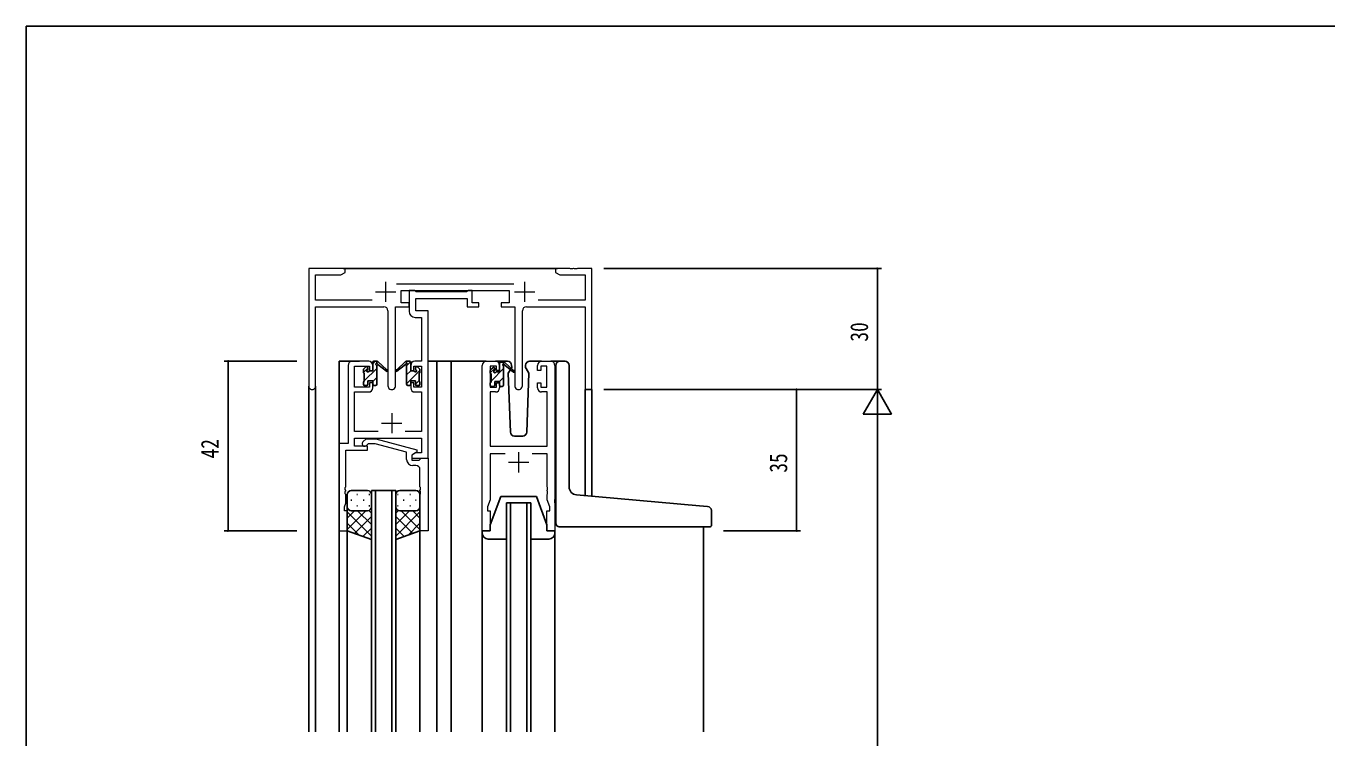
# Model space of a CAD drawing. Units: millimetres, scale not verified. Extents: x -1075 to 397, y -282 to 282.
# Drawn here: x -393.9 to -71.9, y 103 to 279.3 of the extents above; entities that cross this region are included whole.
import ezdxf
from ezdxf.enums import TextEntityAlignment as Align

# ---------------------------------------------------------------- set-up
doc = ezdxf.new("R2010")
doc.units = ezdxf.units.MM
doc.header["$LTSCALE"] = 2
doc.layers.add('0-2_YKK_11', color=7, linetype='Continuous', lineweight=18)
for name, color, linetype in [('0-3_YKK_12', 2, 'Continuous'), ('0-4_YKK_13', 4, 'Continuous'), ('0-6_YKK_D', 6, 'Continuous'), ('0-7_YKK_ZWAK', 7, 'Continuous')]:
    doc.layers.add(name, color=color, linetype=linetype)
doc.styles.add('ＭＳ ゴシック', font='')
doc.styles.get('ＭＳ ゴシック').set_extended_font_data('MS Gothic')

msp = doc.modelspace()

# ---------------------------------------------------------------- linework, layer by layer
at = {"layer": '0-2_YKK_11'}
for p, q in [((-314.9, 219.3), (-323.9, 219.3)), ((-323.9, 219.3), (-323.9, 190.115)), ((-314.9, 218.3), (-314.9, 219.3)), ((-262.9, 219.3), (-262.9, 218.3)), ((-259.358, 219.3), (-262.9, 219.3)), ((-259.175, 219.18), (-259.358, 219.3)), ((-258.625, 219.18), (-259.175, 219.18)), ((-258.442, 219.3), (-258.625, 219.18)), ((-258.358, 219.3), (-258.442, 219.3)), ((-258.175, 219.18), (-258.358, 219.3)), ((-257.625, 219.18), (-258.175, 219.18)), ((-257.442, 219.3), (-257.625, 219.18)), ((-253.9, 219.3), (-257.442, 219.3)), ((-253.9, 189.3), (-253.9, 219.3)), ((-322.27, 217.67), (-315.991, 217.67)), ((-322.27, 211.43), (-322.27, 217.67)), ((-315.991, 217.67), (-314.9, 218.3)), ((-262.9, 218.3), (-261.809, 217.67)), ((-261.809, 217.67), (-255.53, 217.67)), ((-255.53, 217.67), (-255.53, 211.43)), ((-273.198, 215.43), (-302.208, 215.43)), ((-301.1, 213.8), (-274.3, 213.8)), ((-301.1, 210.8), (-301.1, 213.8)), ((-299.1, 213.8), (-299.1, 208.67)), ((-297.77, 213.8), (-299.1, 213.8)), ((-297.495, 213.62), (-297.77, 213.8)), ((-297.312, 213.5), (-297.495, 213.62)), ((-284.858, 213.5), (-297.312, 213.5)), ((-284.675, 213.62), (-284.858, 213.5)), ((-284.4, 213.8), (-284.675, 213.62)), ((-283.5, 213.8), (-284.4, 213.8)), ((-283.5, 210.8), (-283.5, 213.8)), ((-274.3, 213.8), (-274.3, 210.8)), ((-308.25, 211.43), (-322.27, 211.43)), ((-322.27, 209.8), (-305.35, 209.8)), ((-322.27, 190.115), (-322.27, 209.8)), ((-302.45, 190.25), (-302.45, 209.8)), ((-302.45, 209.8), (-299.1, 209.8)), ((-299.1, 210.8), (-301.1, 210.8)), ((-299.1, 209.8), (-299.1, 210.8)), ((-297.47, 211.87), (-284.7, 211.87)), ((-297.47, 208.8), (-297.47, 211.87)), ((-284.7, 211.87), (-284.7, 209.8)), ((-284.7, 209.8), (-281.8, 209.8)), ((-281.8, 210.8), (-283.5, 210.8)), ((-281.8, 209.8), (-281.8, 210.8)), ((-274.3, 210.8), (-276.3, 210.8)), ((-276.3, 210.8), (-276.3, 209.8)), ((-276.3, 209.8), (-272.95, 209.8)), ((-272.95, 209.8), (-272.95, 190.25)), ((-270.05, 209.8), (-255.53, 209.8)), ((-255.53, 211.43), (-267.15, 211.43)), ((-304.35, 208.8), (-304.35, 190.25)), ((-297.6, 207.17), (-296.03, 207.17)), ((-294.4, 208.8), (-297.47, 208.8)), ((-296.03, 207.17), (-296.03, 196.3)), ((-294.4, 196.3), (-294.4, 208.8)), ((-271.05, 190.25), (-271.05, 208.8)), ((-314.2, 195.3), (-314.2, 175.93)), ((-309.1, 196.3), (-313.2, 196.3)), ((-312.57, 195.1), (-308.9, 195.1)), ((-312.57, 189.9), (-312.57, 195.1)), ((-308.9, 195.1), (-308.9, 194)), ((-308.9, 194), (-308.1, 194)), ((-308.1, 194), (-308.1, 195.3)), ((-298.7, 195.3), (-298.7, 194)), ((-298.7, 194), (-297.9, 194)), ((-297.9, 195.1), (-296.03, 195.1)), ((-297.9, 194), (-297.9, 195.1)), ((-296.03, 196.3), (-297.7, 196.3)), ((-296.03, 195.1), (-296.03, 189.9)), ((-294.4, 172.3), (-294.4, 196.3)), ((-281, 154.3), (-281, 195.3)), ((-280, 196.3), (-277.7, 196.3)), ((-279, 195.1), (-279, 189.9)), ((-277.5, 195.1), (-279, 195.1)), ((-277.5, 194), (-277.5, 195.1)), ((-276.7, 194), (-277.5, 194)), ((-276.7, 195.3), (-276.7, 194)), ((-267.3, 194), (-267.3, 195.3)), ((-266.5, 194), (-267.3, 194)), ((-266.5, 195.1), (-266.5, 194)), ((-265, 195.1), (-266.5, 195.1)), ((-266.3, 196.3), (-264, 196.3)), ((-265, 189.9), (-265, 195.1)), ((-263, 195.3), (-263, 154.3)), ((-308.9, 191), (-308.9, 189.9)), ((-308.1, 191), (-308.9, 191)), ((-308.1, 189.7), (-308.1, 191)), ((-298.7, 191), (-298.7, 189.7)), ((-297.9, 191), (-298.7, 191)), ((-297.9, 189.9), (-297.9, 191)), ((-277.5, 191), (-276.7, 191)), ((-277.5, 189.9), (-277.5, 191)), ((-276.7, 191), (-276.7, 189.7)), ((-267.3, 191), (-266.5, 191)), ((-267.3, 189.7), (-267.3, 191)), ((-266.5, 191), (-266.5, 189.9)), ((-308.9, 189.9), (-312.57, 189.9)), ((-312.57, 178.93), (-312.57, 188.7)), ((-312.57, 188.7), (-309.1, 188.7)), ((-296.03, 189.9), (-297.9, 189.9)), ((-297.7, 188.7), (-296.03, 188.7)), ((-279.07, 188.7), (-279.07, 175.3)), ((-277.7, 188.7), (-279.07, 188.7)), ((-279, 189.9), (-277.5, 189.9)), ((-266.5, 189.9), (-265, 189.9)), ((-264.93, 188.7), (-266.3, 188.7)), ((-264.93, 175.3), (-264.93, 188.7)), ((-306.75, 178.93), (-312.57, 178.93)), ((-312.57, 175.3), (-312.57, 177.3)), ((-312.57, 177.3), (-296.03, 177.3)), ((-310.526, 176.324), (-309.75, 177.1)), ((-309.75, 177.1), (-307.305, 177.1)), ((-307.305, 177.1), (-297.202, 174.393)), ((-296.03, 177.3), (-296.03, 173.6)), ((-316.4, 175.93), (-316.4, 154.3)), ((-314.2, 175.93), (-316.4, 175.93)), ((-314.77, 165.258), (-314.77, 174.3)), ((-314.77, 174.3), (-309.4, 174.3)), ((-309.4, 175.3), (-312.57, 175.3)), ((-309.253, 175.9), (-309.678, 175.476)), ((-309.4, 174.3), (-309.4, 175.3)), ((-307.463, 175.9), (-309.253, 175.9)), ((-299.702, 173.82), (-307.463, 175.9)), ((-297.202, 174.393), (-297.202, 173.793)), ((-279.07, 175.3), (-264.93, 175.3)), ((-299.702, 172), (-299.702, 173.82)), ((-297.202, 173.793), (-298.402, 173.1)), ((-298.402, 173.1), (-298.402, 171.8)), ((-298.402, 171.8), (-296.602, 171.8)), ((-297.534, 173.6), (-298.4, 173.1)), ((-298.4, 173.1), (-298.4, 172.3)), ((-298.4, 172.3), (-294.4, 172.3)), ((-296.03, 173.6), (-297.534, 173.6)), ((-296.602, 171.8), (-296.402, 172)), ((-296.402, 172), (-296.102, 172.3)), ((-296.102, 172.3), (-294.402, 172.3)), ((-294.402, 172.3), (-294.402, 154.3)), ((-279.07, 173.37), (-279.07, 162.031)), ((-275.35, 173.37), (-279.07, 173.37)), ((-264.93, 173.37), (-268.65, 173.37)), ((-264.93, 165.258), (-264.93, 173.37)), ((-297.402, 170.5), (-298.202, 170.5)), ((-296.402, 165.258), (-296.402, 169.5)), ((-314.89, 165.075), (-314.77, 165.258)), ((-314.89, 164.525), (-314.89, 165.075)), ((-314.77, 164.342), (-314.89, 164.525)), ((-314.89, 164.075), (-314.77, 164.258)), ((-314.77, 164.258), (-314.77, 164.342)), ((-296.282, 165.075), (-296.402, 165.258)), ((-296.402, 164.342), (-296.282, 164.525)), ((-296.402, 164.258), (-296.402, 164.342)), ((-296.282, 164.075), (-296.402, 164.258)), ((-296.282, 164.525), (-296.282, 165.075)), ((-264.81, 165.075), (-264.93, 165.258)), ((-264.93, 164.342), (-264.81, 164.525)), ((-264.93, 164.258), (-264.93, 164.342)), ((-264.81, 164.075), (-264.93, 164.258)), ((-264.81, 164.525), (-264.81, 165.075)), ((-315.1, 160.3), (-314.77, 161.207)), ((-314.89, 163.525), (-314.89, 164.075)), ((-314.77, 163.342), (-314.89, 163.525)), ((-314.77, 161.207), (-314.77, 163.342)), ((-296.402, 163.342), (-296.282, 163.525)), ((-296.402, 154.3), (-296.402, 163.342)), ((-296.282, 163.525), (-296.282, 164.075)), ((-279.07, 162.031), (-279.7, 160.3)), ((-264.93, 163.342), (-264.81, 163.525)), ((-264.93, 162.031), (-264.93, 163.342)), ((-264.3, 160.3), (-264.93, 162.031)), ((-264.81, 163.525), (-264.81, 164.075)), ((-315.1, 159.3), (-315.1, 160.3)), ((-314.4, 159.3), (-315.1, 159.3)), ((-314.4, 154.3), (-314.4, 159.3)), ((-279.7, 160.3), (-279.7, 159.3)), ((-279.7, 159.3), (-279, 159.3)), ((-279, 159.3), (-279, 154.3)), ((-265, 159.3), (-264.3, 159.3)), ((-265, 154.3), (-265, 159.3)), ((-264.3, 159.3), (-264.3, 160.3)), ((-316.4, 154.3), (-314.4, 154.3)), ((-294.402, 154.3), (-296.402, 154.3)), ((-279, 154.3), (-281, 154.3)), ((-263, 154.3), (-265, 154.3))]:
    msp.add_line(p, q, dxfattribs=at)
at = {"layer": '0-2_YKK_11', "color": 2}
for p, q in [((-304.9, 216), (-304.9, 211)), ((-270.5, 216), (-270.5, 211)), ((-307.4, 213.5), (-302.4, 213.5)), ((-273, 213.5), (-268, 213.5)), ((-305.9, 181), (-300.9, 181)), ((-303.4, 183.5), (-303.4, 178.5)), ((-274.5, 171.3), (-269.5, 171.3)), ((-272, 173.8), (-272, 168.8))]:
    msp.add_line(p, q, dxfattribs=at)
at = {"layer": '0-2_YKK_11'}
for points in [[(-255.53, 209.8), (-255.53, 189.3), (-253.9, 189.3)], [(-296.03, 188.7), (-296.03, 178.93), (-300.05, 178.93)]]:
    msp.add_lwpolyline(points, dxfattribs=at)
for centre, radius, start, end in [((-305.35, 208.8), 1, 0.00001, 89.99999), ((-270.05, 208.8), 1, 90.00001, 179.99999), ((-297.6, 208.67), 1.5, 180.00001, 269.99999), ((-313.2, 195.3), 1, 90.00001, 179.99999), ((-309.1, 195.3), 1, 0.00001, 89.99999), ((-297.7, 195.3), 1, 90.00001, 179.99999), ((-280, 195.3), 1, 90.00001, 179.99999), ((-277.7, 195.3), 1, 0.00001, 89.99999), ((-266.3, 195.3), 1, 90.00001, 179.99999), ((-264, 195.3), 1, 0.00001, 89.99999), ((-323.085, 190.115), 0.815, 179.99999, 0.00001), ((-303.4, 190.25), 0.95, 179.99999, 0.00001), ((-272, 190.25), 0.95, 179.99999, 0.00001), ((-309.1, 189.7), 1, 270.00001, 359.99999), ((-297.7, 189.7), 1, 180.00001, 269.99999), ((-277.7, 189.7), 1, 270.00001, 359.99999), ((-266.3, 189.7), 1, 180.00001, 269.99999), ((-310.102, 175.9), 0.6, 134.99999, 315.00001), ((-298.202, 172), 1.5, 180.00001, 269.99999), ((-297.402, 169.5), 1, 0.00001, 89.99999)]:
    msp.add_arc(centre, radius, start, end, dxfattribs=at)
at = {"layer": '0-3_YKK_12'}
for p, q in [((-315.4, 219.3), (-262.4, 219.3)), ((-316.402, 196.3), (-316.402, 104.55)), ((-311.4, 196.3), (-316.402, 196.3)), ((-294.4, 196.3), (-288.7, 196.3)), ((-292.2, 196.3), (-292.2, 104.55)), ((-288.7, 196.3), (-288.7, 104.55)), ((-288.7, 196.3), (-280, 196.3)), ((-264, 196.3), (-261.759, 196.3)), ((-323.9, 104.55), (-323.9, 190.115)), ((-322.27, 104.55), (-322.27, 190.115)), ((-255.505, 163.03), (-255.53, 189.3)), ((-253.9, 189.3), (-255.53, 189.3)), ((-253.9, 189.3), (-253.9, 162.89)), ((-308.402, 104.55), (-308.402, 164.3)), ((-308.402, 164.3), (-302.402, 164.3)), ((-307.402, 164.3), (-307.402, 104.55)), ((-303.402, 104.55), (-303.402, 164.3)), ((-302.402, 164.3), (-302.402, 104.55)), ((-275, 104.55), (-275, 161.3)), ((-275, 161.3), (-269, 161.3)), ((-274, 161.3), (-274, 104.55)), ((-270, 104.55), (-270, 161.3)), ((-269, 161.3), (-269, 104.55)), ((-314.4, 154.8), (-314.4, 104.55)), ((-296.402, 154.8), (-296.402, 104.55)), ((-226.2, 155.284), (-226.2, 104.55)), ((-281, 153.714), (-281, 104.55)), ((-263, 153.714), (-263, 104.55))]:
    msp.add_line(p, q, dxfattribs=at)
at = {"layer": '0-4_YKK_13'}
for p, q in [((-310.4, 193.6), (-310.4, 194.2)), ((-310.379, 193.51), (-309.3, 194.588)), ((-310.313, 194.412), (-309.813, 194.912)), ((-310.2, 191.443), (-307.1, 194.543)), ((-310.2, 191.3), (-310.2, 193.4)), ((-309.3, 194.7), (-309.3, 194.361)), ((-308.839, 193.9), (-308.1, 193.9)), ((-308.1, 195.788), (-307.589, 196.3)), ((-308.1, 193.9), (-308.1, 196)), ((-307.8, 196.3), (-307.01, 196.3)), ((-307.1, 195.8), (-307.1, 196.3)), ((-307.1, 190.6), (-307.1, 195.2)), ((-306.817, 196.23), (-304.634, 194.182)), ((-304.667, 193.837), (-306.807, 195.534)), ((-299.983, 196.23), (-302.166, 194.182)), ((-302.133, 193.837), (-299.993, 195.534)), ((-299, 196.3), (-299.79, 196.3)), ((-299.7, 195.8), (-299.7, 196.3)), ((-299.7, 190.6), (-299.7, 195.2)), ((-299.7, 190.719), (-296.4, 194.019)), ((-299.7, 192.964), (-298.7, 193.964)), ((-299.699, 195.209), (-298.747, 196.162)), ((-298.7, 193.9), (-298.7, 196)), ((-297.961, 193.9), (-298.7, 193.9)), ((-297.5, 194.7), (-297.5, 194.361)), ((-296.487, 194.412), (-296.987, 194.912)), ((-296.6, 191.3), (-296.6, 193.4)), ((-296.4, 193.6), (-296.4, 194.2)), ((-278.999, 193.458), (-277.904, 194.554)), ((-278.999, 193.4), (-278.999, 194)), ((-278.912, 194.212), (-278.412, 194.712)), ((-278.799, 191.413), (-275.699, 194.513)), ((-278.799, 191.1), (-278.799, 193.2)), ((-277.899, 194.5), (-277.899, 194.161)), ((-274.713, 196.3), (-277.7, 196.3)), ((-277.438, 193.7), (-276.699, 193.7)), ((-276.699, 195.758), (-276.358, 196.1)), ((-276.699, 193.7), (-276.699, 195.8)), ((-276.399, 196.1), (-275.609, 196.1)), ((-275.699, 195.6), (-275.699, 196.1)), ((-275.699, 190.4), (-275.699, 195)), ((-275.416, 196.029), (-273.233, 193.982)), ((-273.266, 193.637), (-275.406, 195.334)), ((-273.695, 194.8), (-273.914, 194.421)), ((-273.714, 195.335), (-273.695, 194.8)), ((-270.305, 194.8), (-270.286, 195.335)), ((-270.156, 194.542), (-270.305, 194.8)), ((-269.458, 193.333), (-270.156, 194.542)), ((-269.966, 178.765), (-269.458, 193.333)), ((-266.3, 196.3), (-269.287, 196.3)), ((-262.797, 163.668), (-262.797, 195.3)), ((-261.797, 196.3), (-260.497, 196.3)), ((-259.497, 165.212), (-259.497, 195.3)), ((-310.4, 190.6), (-310.4, 191.1)), ((-309.6, 190.3), (-310.1, 190.3)), ((-309.3, 191.5), (-308.1, 191.5)), ((-309.3, 191.5), (-309.3, 190.6)), ((-308.1, 191.298), (-307.1, 192.298)), ((-308.1, 191.5), (-308.1, 190.6)), ((-307.4, 190.3), (-307.8, 190.3)), ((-299.4, 190.3), (-299, 190.3)), ((-297.5, 191.5), (-298.7, 191.5)), ((-298.7, 191.5), (-298.7, 190.6)), ((-297.5, 190.674), (-296.6, 191.574)), ((-297.5, 191.5), (-297.5, 190.6)), ((-297.2, 190.3), (-296.7, 190.3)), ((-296.4, 190.6), (-296.4, 191.1)), ((-278.999, 190.4), (-278.999, 190.9)), ((-278.199, 190.1), (-278.699, 190.1)), ((-277.899, 191.3), (-276.699, 191.3)), ((-277.899, 191.3), (-277.899, 190.4)), ((-276.699, 191.268), (-275.699, 192.268)), ((-276.699, 191.3), (-276.699, 190.4)), ((-275.999, 190.1), (-276.399, 190.1)), ((-273.034, 177.8), (-270.966, 177.8)), ((-309.402, 164.3), (-313.402, 164.3)), ((-301.404, 164.3), (-297.404, 164.3)), ((-314.402, 163.3), (-314.402, 160.3)), ((-313.482, 161.937), (-313.282, 161.937)), ((-312.067, 163.352), (-311.867, 163.352)), ((-310.452, 161.937), (-310.252, 161.937)), ((-309.037, 163.352), (-308.837, 163.352)), ((-308.402, 160.3), (-308.402, 163.3)), ((-302.404, 160.3), (-302.404, 163.3)), ((-301.769, 163.352), (-301.969, 163.352)), ((-300.354, 161.937), (-300.554, 161.937)), ((-298.739, 163.352), (-298.939, 163.352)), ((-297.324, 161.937), (-297.524, 161.937)), ((-296.404, 163.3), (-296.404, 160.3)), ((-279, 155.8), (-276.4, 162.8)), ((-276.4, 162.8), (-267.6, 162.8)), ((-265, 155.8), (-267.6, 162.8)), ((-263, 161.284), (-263, 162.1)), ((-262.797, 156.3), (-262.797, 163.668)), ((-227.21, 160.555), (-257.672, 163.22)), ((-314.402, 154.3), (-314.402, 160.3)), ((-312.61, 159.3), (-314.402, 157.508)), ((-309.781, 159.3), (-314.402, 154.68)), ((-314.402, 159.032), (-308.402, 153.032)), ((-313.402, 159.3), (-309.802, 159.3)), ((-313.002, 159.3), (-309.402, 159.3)), ((-308.402, 157.852), (-312.598, 153.656)), ((-312.067, 160.522), (-311.867, 160.522)), ((-311.842, 159.3), (-308.402, 155.86)), ((-309.07, 159.357), (-308.402, 158.689)), ((-309.037, 160.522), (-308.837, 160.522)), ((-308.402, 160.522), (-308.402, 152.157)), ((-302.404, 160.522), (-302.404, 152.157)), ((-301.736, 159.357), (-302.404, 158.689)), ((-298.964, 159.3), (-302.404, 155.86)), ((-296.404, 159.032), (-302.404, 153.032)), ((-302.404, 157.852), (-298.208, 153.656)), ((-301.769, 160.522), (-301.969, 160.522)), ((-297.804, 159.3), (-301.404, 159.3)), ((-301.024, 159.3), (-296.404, 154.68)), ((-297.404, 159.3), (-301.004, 159.3)), ((-298.739, 160.522), (-298.939, 160.522)), ((-298.195, 159.3), (-296.404, 157.508)), ((-296.404, 154.3), (-296.404, 160.3)), ((-225.21, 160.38), (-227.21, 160.555)), ((-224.297, 155.6), (-224.297, 159.384)), ((-314.402, 156.203), (-311.441, 153.243)), ((-308.402, 155.023), (-310.513, 152.911)), ((-302.404, 155.023), (-300.292, 152.911)), ((-296.404, 156.203), (-299.364, 153.243)), ((-279, 154.3), (-279, 155.8)), ((-265, 155.8), (-265, 154.3)), ((-261.797, 155.3), (-224.597, 155.3)), ((-308.402, 152.157), (-314.402, 154.3)), ((-302.404, 152.157), (-296.404, 154.3)), ((-281, 153.8), (-281, 154.3)), ((-281, 154.3), (-279, 154.3)), ((-275, 152.3), (-279.5, 152.3)), ((-264.5, 152.3), (-269, 152.3)), ((-265, 154.3), (-263, 154.3)), ((-263, 154.3), (-263, 153.8))]:
    msp.add_line(p, q, dxfattribs=at)
msp.add_lwpolyline([(-274.1, 194.098), (-274.542, 193.333), (-274.034, 178.765)], dxfattribs=at)
for centre, radius, start, end in [((-310.1, 194.2), 0.3, 135, 180), ((-310.2, 193.6), 0.2, 180, 270), ((-309.6, 194.7), 0.3, 0, 135), ((-309.3, 193.9), 0.25, 123.05573, 326.94427), ((-309.6, 194.361), 0.3, 303.05573, 0), ((-308.839, 193.6), 0.3, 90, 146.94427), ((-307.8, 196), 0.3, 90, 180), ((-307.1, 195.6), 0.2, 20.88332, 233.1301), ((-307.4, 195.2), 0.3, 0, 53.1301), ((-307.01, 196), 0.3, 49.89741, 90), ((-306.633, 195.778), 0.3, 200.88332, 234.62002), ((-304.551, 194), 0.2, 234.62002, 114.62002), ((-302.249, 194), 0.2, 65.37998, 305.37998), ((-300.167, 195.778), 0.3, 305.37998, 339.11668), ((-299.79, 196), 0.3, 90, 130.10259), ((-299.7, 195.6), 0.2, 306.8699, 159.11668), ((-299.4, 195.2), 0.3, 126.8699, 180), ((-299, 196), 0.3, 0, 90), ((-297.961, 193.6), 0.3, 33.05573, 90), ((-297.5, 193.9), 0.25, 213.05573, 56.94427), ((-297.2, 194.7), 0.3, 45, 180), ((-297.2, 194.361), 0.3, 180, 236.94427), ((-296.6, 193.6), 0.2, 270, 0), ((-296.7, 194.2), 0.3, 0, 45), ((-278.699, 194), 0.3, 135, 180), ((-278.799, 193.4), 0.2, 180, 270), ((-278.199, 194.5), 0.3, 0, 135), ((-277.899, 193.7), 0.25, 123.05573, 326.94427), ((-278.199, 194.161), 0.3, 303.05573, 0), ((-277.438, 193.4), 0.3, 90, 146.94427), ((-276.399, 195.8), 0.3, 90, 180), ((-275.699, 195.4), 0.2, 20.88332, 233.1301), ((-275.999, 195), 0.3, 0, 53.1301), ((-275.609, 195.8), 0.3, 49.89741, 90), ((-275.232, 195.578), 0.3, 200.88332, 234.62002), ((-274.713, 195.3), 1, 2, 90), ((-273.15, 193.8), 0.2, 234.62002, 114.62002), ((-269.287, 195.3), 1, 90, 178), ((-261.797, 195.3), 1, 90, 180), ((-260.497, 195.3), 1, 0, 90), ((-310.2, 191.1), 0.2, 90, 180), ((-310.1, 190.6), 0.3, 180, 270), ((-309.6, 190.6), 0.3, 270, 0), ((-307.8, 190.6), 0.3, 180, 270), ((-307.4, 190.6), 0.3, 270, 0), ((-299.4, 190.6), 0.3, 180, 270), ((-299, 190.6), 0.3, 270, 0), ((-297.2, 190.6), 0.3, 180, 270), ((-296.7, 190.6), 0.3, 270, 0), ((-296.6, 191.1), 0.2, 0, 90), ((-278.799, 190.9), 0.2, 90, 180), ((-278.699, 190.4), 0.3, 180, 270), ((-278.199, 190.4), 0.3, 270, 0), ((-276.399, 190.4), 0.3, 180, 270), ((-275.999, 190.4), 0.3, 270, 0), ((-273.034, 178.8), 1, 182, 270), ((-270.966, 178.8), 1, 270, 358), ((-313.402, 163.3), 1, 90, 180), ((-309.402, 163.3), 1, 0, 90), ((-301.404, 163.3), 1, 90, 180), ((-297.404, 163.3), 1, 0, 90), ((-257.497, 165.212), 2, 180, 265), ((-313.402, 160.3), 1, 180, 270), ((-313.402, 160.3), 1, 180, 270), ((-309.402, 160.3), 1, 270, 0), ((-309.402, 160.3), 1, 270, 0), ((-301.404, 160.3), 1, 180, 270), ((-301.404, 160.3), 1, 180, 270), ((-297.404, 160.3), 1, 270, 0), ((-297.404, 160.3), 1, 270, 0), ((-225.297, 159.384), 1, 0, 85), ((-261.797, 156.3), 1, 180, 224.427), ((-261.797, 156.3), 1, 224.427, 270), ((-224.597, 155.6), 0.3, 270, 0), ((-279.5, 153.8), 1.5, 180, 270), ((-264.5, 153.8), 1.5, 270, 0)]:
    msp.add_arc(centre, radius, start, end, dxfattribs=at)
at = {"layer": '0-6_YKK_D'}
for p, q in [((-250.9, 219.3), (-182.2, 219.3)), ((-183.2, 189.3), (-183.2, 219.3)), ((-326.908, 196.3), (-344.9, 196.3)), ((-343.9, 154.3), (-343.9, 196.3)), ((-250.9, 189.3), (-182.2, 189.3)), ((-221.297, 189.3), (-182.2, 189.3)), ((-221.297, 189.3), (-202.2, 189.3)), ((-203.2, 154.3), (-203.2, 189.3)), ((-183.2, 189.3), (-186.7, 183.238)), ((-183.2, 189.3), (-179.7, 183.238)), ((-183.2, 189.3), (-183.2, 177.176)), ((-186.7, 183.238), (-179.7, 183.238)), ((-183.2, 182.3), (-183.2, -153.7)), ((-326.908, 154.3), (-344.9, 154.3)), ((-221.297, 154.3), (-202.2, 154.3))]:
    msp.add_line(p, q, dxfattribs=at)
for centre, start, end in [((-183.2, 219.3), 90, 270), ((-183.2, 219.3), 270, 90), ((-343.9, 196.3), 90, 270), ((-343.9, 196.3), 270, 90), ((-203.2, 189.3), 90, 270), ((-203.2, 189.3), 270, 90), ((-343.9, 154.3), 90, 270), ((-343.9, 154.3), 270, 90), ((-203.2, 154.3), 90, 270), ((-203.2, 154.3), 270, 90)]:
    msp.add_arc(centre, 0.106, start, end, dxfattribs=at)
at = {"layer": '0-7_YKK_ZWAK'}
for p in [(376.1, 279.3), (-393.9, -245.7)]:
    msp.add_line(p, (-393.9, 279.3), dxfattribs=at)

# ---------------------------------------------------------------- texts
at = {"layer": '0-6_YKK_D', "style": 'ＭＳ ゴシック', "width": 0.8}
for s, p in [('30', (-184.2, 201.169)), ('42', (-344.9, 172.254)), ('35', (-204.2, 168.73))]:
    msp.add_text(s, height=4.399, rotation=90, dxfattribs=at).set_placement(p, align=Align.BOTTOM_LEFT)

doc.saveas('drawing.dxf')
